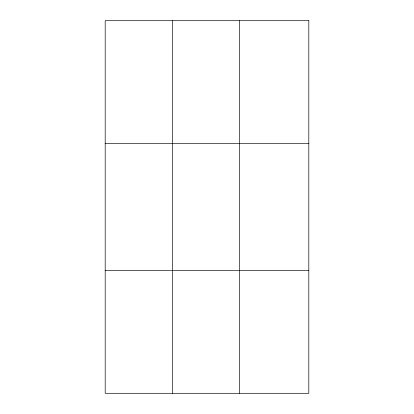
<?xml version="1.0" encoding="UTF-8"?>
<svg xmlns="http://www.w3.org/2000/svg" width="414" height="414" viewBox="0 0 414 414"><rect width="100%" height="100%" fill="white"/><g stroke="black" fill="none" stroke-linecap="round" stroke-linejoin="round"><path stroke-width="0.62" d="M172.384 393.3L172.384 20.7M239.582 393.3L239.582 20.7M105.187 143.658L308.813 143.658M105.187 270.342L308.813 270.342M308.813 20.7L308.813 393.3L105.187 393.3L105.187 20.7L308.813 20.7"/></g></svg>
